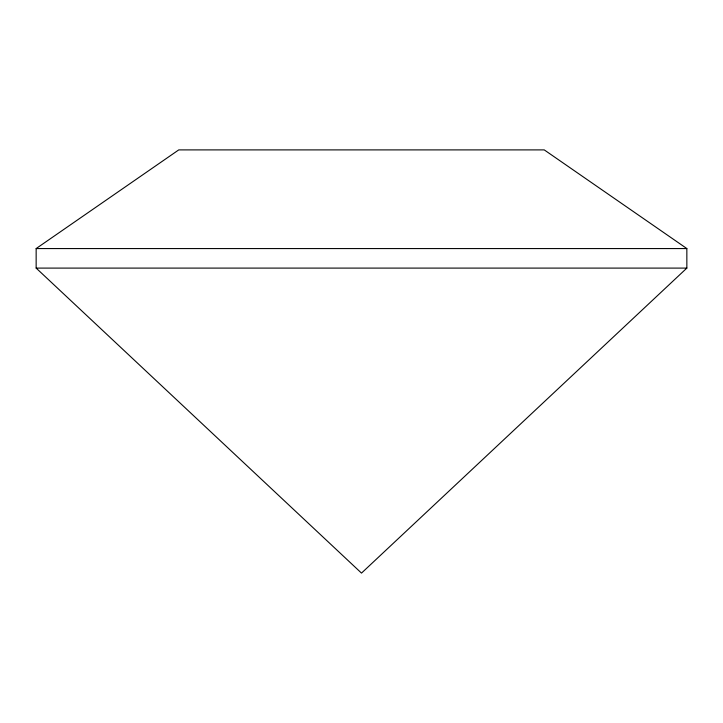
<?xml version="1.0" encoding="UTF-8"?>
<svg xmlns="http://www.w3.org/2000/svg" width="723" height="723" viewBox="0 0 723 723"><rect width="100%" height="100%" fill="white"/><g stroke="black" fill="none" stroke-linecap="round" stroke-linejoin="round"><path stroke-width="1.08" d="M686.85 268.097L361.5 573.104L36.15 268.097L36.15 248.567L178.753 149.896L544.247 149.896L686.85 248.567L686.85 268.097L36.15 268.097M36.15 248.567L686.85 248.567"/></g></svg>
